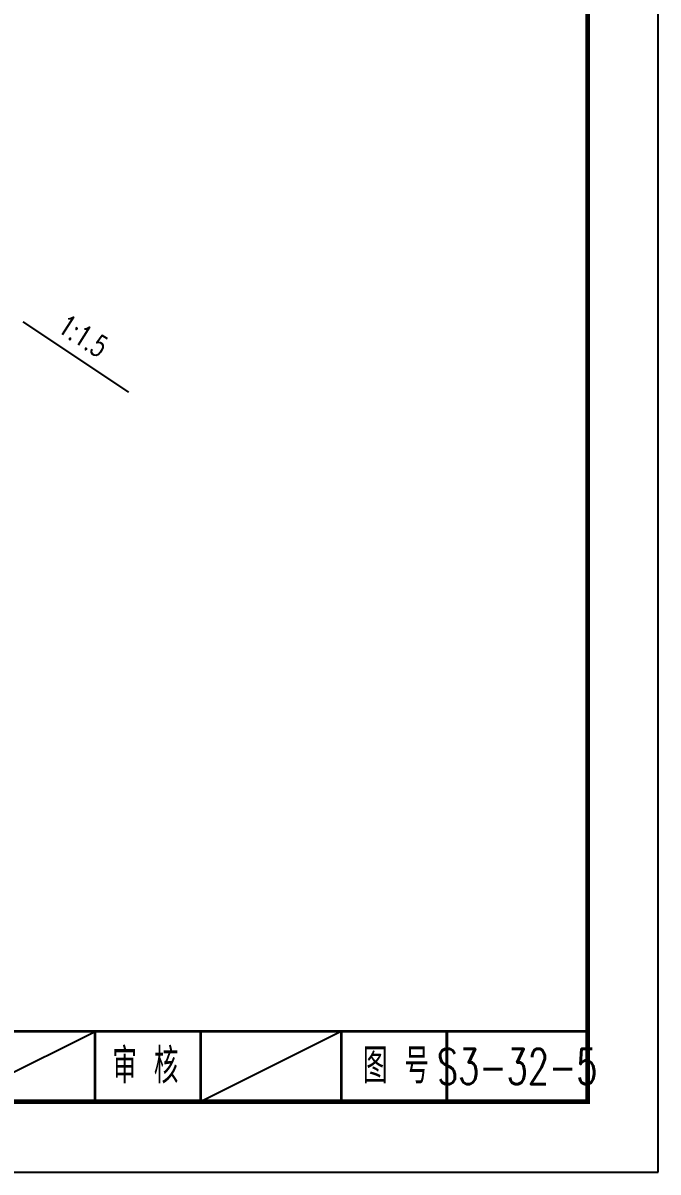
# Model space of a CAD drawing. Extents: x -1568 to -728, y -1287 to -990.
# Drawn here: x -818.4 to -728.2, y -1286.8 to -1123.5 of the extents above; entities that cross this region are included whole.
import ezdxf
from ezdxf.enums import TextEntityAlignment as Align

# ---------------------------------------------------------------- set-up
doc = ezdxf.new("R2010")
doc.units = 0
doc.header["$LTSCALE"] = 5
doc.layers.get('0').update_dxf_attribs({"linetype": 'CONTINUOUS'})
doc.layers.add('图框', color=7, linetype='CONTINUOUS')
doc.layers.add('文字', color=7, linetype='CONTINUOUS')
doc.styles.get("Standard").update_dxf_attribs({"font": 'simplex1.shx', "width": 0.7, "bigfont": 'hztxt.shx'})

# ---------------------------------------------------------------- blocks, each defined once
blk = doc.blocks.new('series')
at = {"width": 0.75}
for tag, height, p in [('页码', 4, (-35, -19)), ('图名', 5, (-220, -282)), ('图号', 5, (-20, -282))]:
    blk.add_attdef(tag, text='', height=height, dxfattribs=at).set_placement(p, align=Align.MIDDLE_CENTER)

msp = doc.modelspace()

# ---------------------------------------------------------------- linework, layer by layer
msp.add_line((-818.43411, -1165.96494), (-803.43411, -1175.96494))
msp.add_lwpolyline([(-728.20035, -1286.82642), (-728.20035, -989.82642), (-1148.20035, -989.82642), (-1148.20035, -1286.82642)], close=True)
msp.add_lwpolyline([(-728.20035, -1286.82642), (-728.20035, -989.82642), (-1148.20035, -989.82642), (-1148.20035, -1286.82642)], close=True)
at = {"layer": '图框'}
for p, q in [((-828.20035, -1276.82642), (-808.20035, -1266.82642)), ((-773.20035, -1266.82642), (-793.20035, -1276.82642))]:
    msp.add_line(p, q, dxfattribs=at)
for points, const_width in [([(-738.20035, -999.82642), (-1118.20035, -999.82642), (-1118.20035, -1276.82642), (-738.20035, -1276.82642), (-738.20035, -999.82642)], 0.7), ([(-1118.20035, -1266.82642), (-738.20035, -1266.82642)], 0.4), ([(-808.20035, -1276.82642), (-808.20035, -1266.82642)], 0.4), ([(-793.20035, -1276.82642), (-793.20035, -1266.82642)], 0.4), ([(-773.20035, -1276.82642), (-773.20035, -1266.82642)], 0.4), ([(-758.20035, -1276.82642), (-758.20035, -1266.82642)], 0.4)]:
    msp.add_lwpolyline(points, dxfattribs=dict(at, const_width=const_width))

# ---------------------------------------------------------------- block references
ref = msp.add_blockref('series', (-728.20035, -989.82642), dxfattribs=at)
ref.add_attrib('图号', 'S3-32-5', dxfattribs={"layer": '0', "height": 5, "width": 0.7}).set_placement((-748.20035, -1271.82642), align=Align.MIDDLE_CENTER)

# ---------------------------------------------------------------- texts
at = {"layer": '图框', "width": 0.7}
for s, p in [('审 核', (-801.04627, -1271.73183)), ('图 号', (-765.4271, -1271.73183))]:
    msp.add_text(s, height=5, dxfattribs=at).set_placement(p, align=Align.MIDDLE_CENTER)
at = {"layer": '文字', "width": 0.7}
msp.add_text('1:1.5', height=3, rotation=327.4210436, dxfattribs=at).set_placement((-813.7126, -1167.25502))

doc.saveas('drawing.dxf')
